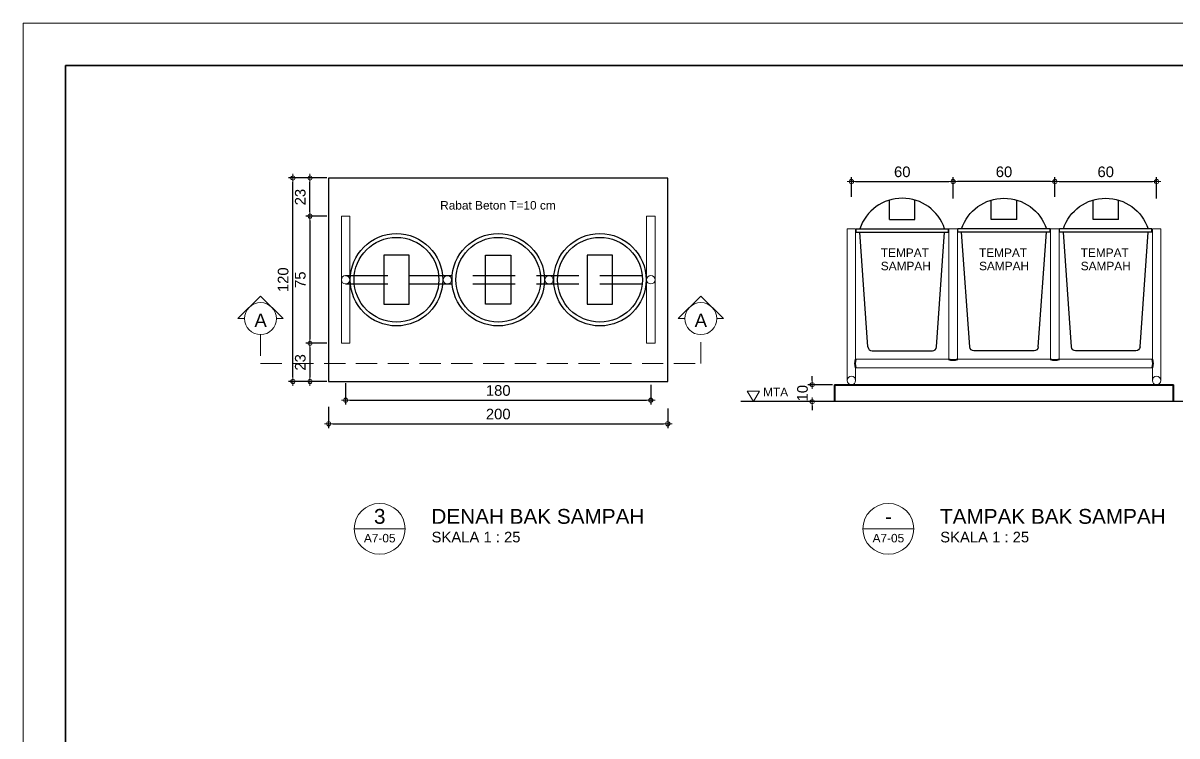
# Model space of a CAD drawing. Header units: millimetres. Extents: x -11 to 1625, y -267 to 180.
# Drawn here: x 827.21 to 854.43, y -63.82 to -47 of the extents above; entities that cross this region are included whole.
import ezdxf
from ezdxf.enums import TextEntityAlignment as Align

# ---------------------------------------------------------------- set-up
doc = ezdxf.new("R2010")
doc.units = ezdxf.units.MM
doc.linetypes.add('HIDDEN', pattern=[0.375, 0.25, -0.125])
for name, color, linetype, lineweight in [('fin', 1, 'Continuous', 9), ('GRS KOP', 1, 'Continuous', 35), ('kol', 1, 'Continuous', 40), ('kop', 7, 'Continuous', 20), ('not', 7, 'Continuous', 20), ('TEXT', 7, 'Continuous', 9), ('u', 6, 'Continuous', 20)]:
    doc.layers.add(name, color=color, linetype=linetype, lineweight=lineweight)
doc.layers.add('FRAME', color=3, linetype='Continuous')
doc.layers.add('HID', color=15, linetype='HIDDEN')
doc.styles.add('BARU', font='complex.shx')
doc.styles.add('S', font='SIMPLEX', dxfattribs={"width": 1.1})
doc.styles.get("Standard").update_dxf_attribs({"font": 'ARIALUNI.TTF'})
doc.dimstyles.new('SK-25', dxfattribs={"dimtxt": 0.25, "dimasz": 0.1, "dimexe": 0.1, "dimexo": 0, "dimgap": 0.1, "dimtad": 1, "dimdec": 0, "dimlfac": 25, "dimzin": 12, "dimdsep": 46, "dimtxsty": 'Standard', "dimblk": 'BULAT', "dimcen": 0.1, "dimclrd": 256, "dimadec": 0, "dimazin": 3, "dimtfac": 1, "dimtdec": 0, "dimtofl": 0, "dimtmove": 0, "dimatfit": 3, "dimldrblk": 'BULAT', "dimfxl": 0, "dimtolj": 1, "dimtzin": 0, "dimarcsym": 0})

# ---------------------------------------------------------------- blocks, each defined once
blk = doc.blocks.new('kop')
at = {"layer": 'GRS KOP'}
blk.add_lwpolyline([(1, 54), (83, 54), (83, 1), (1, 1)], close=True, dxfattribs=at)
at = {"layer": 'kop', "color": 7}
for p, q in [((84, 55), (0, 55)), ((0, 55), (0, 0))]:
    blk.add_line(p, q, dxfattribs=at)
at = {"layer": 'kop', "style": 'BARU', "flags": 4}
for p, height in [((73.8, 5.4), 0.35), ((80.303, 5.382), 0.25), ((73.8, 4.9), 0.35), ((80.303, 4.882), 0.25), ((73.8, 4.4), 0.35), ((80.303, 4.382), 0.25)]:
    blk.add_attdef('-', p, '', height=height, dxfattribs=at)
at = {"layer": 'kop', "flags": 4}
for tag, p in [('AR-00', (78.057, 2.648)), ('00', (81.238, 2.647))]:
    blk.add_attdef(tag, text='', height=0.35, dxfattribs=at).set_placement(p, align=Align.MIDDLE)
blk = doc.blocks.new('BULAT')
for p, q in [((-1, 0), (1, 0)), ((0, -1), (0, 1))]:
    blk.add_line(p, q)
blk.add_circle((0, 0), 0.5)
blk = doc.blocks.new('*D417')
at = {"layer": 'Defpoints', "color": 0, "ltscale": 0.5}
for p in [(834.423, -56.054), (842.423, -56.094), (842.423, -56.454)]:
    blk.add_point(p, dxfattribs=at)
at = {"layer": 'u', "color": 0, "lineweight": -2, "ltscale": 0.5}
for p, q in [((834.423, -56.054), (834.423, -56.554)), ((842.423, -56.094), (842.423, -56.554))]:
    blk.add_line(p, q, dxfattribs=at)
at = {"layer": 'u', "lineweight": -2, "ltscale": 0.5}
blk.add_line((834.523, -56.454), (842.323, -56.454), dxfattribs=at)
at = {"layer": 'u', "lineweight": -2, "ltscale": 0.5, "xscale": 0.1, "yscale": 0.1, "zscale": 0.1, "rotation": 180}
blk.add_blockref('BULAT', (834.423, -56.454), dxfattribs=at)
at = {"layer": 'u', "lineweight": -2, "ltscale": 0.5, "xscale": 0.1, "yscale": 0.1, "zscale": 0.1}
blk.add_blockref('BULAT', (842.423, -56.454), dxfattribs=at)
at = {"layer": 'u', "color": 0, "ltscale": 0.5, "insert": (838.423, -56.226), "char_height": 0.25, "attachment_point": 5}
blk.add_mtext('\\A1;200', dxfattribs=at)
blk = doc.blocks.new('*D418')
at = {"layer": 'Defpoints', "color": 0, "ltscale": 0.5}
for p in [(834.382, -51.555), (833.982, -54.555), (834.382, -54.555)]:
    blk.add_point(p, dxfattribs=at)
at = {"layer": 'u', "color": 0, "lineweight": -2, "ltscale": 0.5}
for p, q in [((834.382, -51.555), (833.882, -51.555)), ((834.382, -54.555), (833.882, -54.555))]:
    blk.add_line(p, q, dxfattribs=at)
at = {"layer": 'u', "lineweight": -2, "ltscale": 0.5}
blk.add_line((833.982, -51.655), (833.982, -54.455), dxfattribs=at)
at = {"layer": 'u', "lineweight": -2, "ltscale": 0.5, "xscale": 0.1, "yscale": 0.1, "zscale": 0.1}
for p, rotation in [((833.982, -51.555), 90), ((833.982, -54.555), 270)]:
    blk.add_blockref('BULAT', p, dxfattribs=dict(at, rotation=rotation))
at = {"layer": 'u', "color": 0, "ltscale": 0.5, "insert": (833.755, -53.055), "char_height": 0.25, "attachment_point": 5, "rotation": 90}
blk.add_mtext('\\A1;75', dxfattribs=at)
blk = doc.blocks.new('*D419')
at = {"layer": 'Defpoints', "color": 0, "ltscale": 0.5}
for p in [(833.578, -50.655), (833.938, -50.655), (833.978, -55.455)]:
    blk.add_point(p, dxfattribs=at)
at = {"layer": 'u', "color": 0, "lineweight": -2, "ltscale": 0.5}
for p, q in [((833.938, -50.655), (833.478, -50.655)), ((833.978, -55.455), (833.478, -55.455))]:
    blk.add_line(p, q, dxfattribs=at)
at = {"layer": 'u', "lineweight": -2, "ltscale": 0.5}
blk.add_line((833.578, -55.355), (833.578, -50.755), dxfattribs=at)
at = {"layer": 'u', "lineweight": -2, "ltscale": 0.5, "xscale": 0.1, "yscale": 0.1, "zscale": 0.1}
for p, rotation in [((833.578, -50.655), 90), ((833.578, -55.455), 270)]:
    blk.add_blockref('BULAT', p, dxfattribs=dict(at, rotation=rotation))
at = {"layer": 'u', "color": 0, "ltscale": 0.5, "insert": (833.35, -53.055), "char_height": 0.25, "attachment_point": 5, "rotation": 90}
blk.add_mtext('\\A1;120', dxfattribs=at)
blk = doc.blocks.new('*D420')
at = {"layer": 'Defpoints', "color": 0, "ltscale": 0.5}
for p in [(853.954, -50.739), (851.554, -51.099), (853.954, -51.139)]:
    blk.add_point(p, dxfattribs=at)
at = {"layer": 'u', "color": 0, "lineweight": -2, "ltscale": 0.5}
for p, q in [((851.554, -51.099), (851.554, -50.639)), ((853.954, -51.139), (853.954, -50.639))]:
    blk.add_line(p, q, dxfattribs=at)
at = {"layer": 'u', "lineweight": -2, "ltscale": 0.5}
blk.add_line((851.654, -50.739), (853.854, -50.739), dxfattribs=at)
at = {"layer": 'u', "lineweight": -2, "ltscale": 0.5, "xscale": 0.1, "yscale": 0.1, "zscale": 0.1, "rotation": 180}
blk.add_blockref('BULAT', (851.554, -50.739), dxfattribs=at)
at = {"layer": 'u', "lineweight": -2, "ltscale": 0.5, "xscale": 0.1, "yscale": 0.1, "zscale": 0.1}
blk.add_blockref('BULAT', (853.954, -50.739), dxfattribs=at)
at = {"layer": 'u', "color": 0, "ltscale": 0.5, "insert": (852.754, -50.511), "char_height": 0.25, "attachment_point": 5}
blk.add_mtext('\\A1;60', dxfattribs=at)
blk = doc.blocks.new('PEIL')
blk.add_lwpolyline([(-0.188, 0.325), (0.188, 0.325), (0, 0)], close=True)
at = {"style": 'S', "width": 1.1, "flags": 4}
blk.add_attdef('CAT', (0.265, 0.036), '', height=0.2, dxfattribs=at)
blk = doc.blocks.new('TONG')
at = {"layer": 'FRAME'}
for p, q in [((0.225, 0.055), (0.225, 0.1691)), ((0.375, 0.055), (0.375, 0.1691)), ((0.0275, 0), (0.5725, 0)), ((0.0275, -0.02), (0.0275, 0)), ((0.225, 0.055), (0.375, 0.055)), ((0.5725, -0.02), (0.5725, 0)), ((0.025, -0.0046), (0.0275, -0.0046)), ((0.025, -0.0146), (0.0275, -0.0146)), ((0.0275, -0.02), (0.5725, -0.02)), ((0.0977, -0.6976), (0.05, -0.02)), ((0.5023, -0.6976), (0.55, -0.02)), ((0.575, -0.0046), (0.5725, -0.0046)), ((0.575, -0.0146), (0.5725, -0.0146)), ((0.1225, -0.72), (0.4775, -0.72))]:
    blk.add_line(p, q, dxfattribs=at)
for centre, radius, start, end in [((0.3, -0.0836), 0.2636, 18.49223, 161.50777), ((0.1225, -0.695), 0.025, 185.91312, 270), ((0.4775, -0.695), 0.025, 270, 354.08688)]:
    blk.add_arc(centre, radius, start, end, dxfattribs=at)
blk = doc.blocks.new('F-TONG')
blk.add_line((1.5515, -0.1), (-1.5515, -0.1))
at = {"layer": 'fin'}
for p, q in [((-0.925, 0.92), (-0.875, 0.92)), ((-0.925, 0.025), (-0.925, 0.92)), ((-0.875, 0.92), (-0.875, 0.15)), ((-0.325, 0.15), (-0.325, 0.92)), ((-0.275, 0.92), (-0.325, 0.92)), ((-0.275, 0.92), (-0.275, 0.15)), ((0.275, 0.15), (0.275, 0.92)), ((0.325, 0.92), (0.275, 0.92)), ((0.325, 0.92), (0.325, 0.15)), ((0.925, 0.92), (0.875, 0.92)), ((0.875, 0.92), (0.875, 0.15)), ((0.925, 0.025), (0.925, 0.92)), ((-0.875, 0.15), (-0.325, 0.15)), ((-0.275, 0.15), (0.275, 0.15)), ((0.325, 0.15), (0.875, 0.15)), ((-0.875, 0.1), (0.875, 0.1)), ((-0.875, 0.1), (-0.875, 0.025)), ((0.875, 0.1), (0.875, 0.025))]:
    blk.add_line(p, q, dxfattribs=at)
for centre in [(-0.9, 0.025), (0.9, 0.025)]:
    blk.add_circle(centre, 0.025, dxfattribs=at)
at = {"layer": 'kol'}
for p, q in [((-1, 0), (-1, -0.1)), ((-1, 0), (1, 0)), ((1, -0.1), (1, 0))]:
    blk.add_line(p, q, dxfattribs=at)
for centre, radius, start, end in [((-0.8102, 0.125), 0.0695, 158.90962, 201.09038), ((-0.3, 0.2213), 0.0756, 250.68253, 289.31747), ((0.3, 0.2213), 0.0756, 250.68253, 289.31747), ((0.8102, 0.125), 0.0695, 338.90962, 21.09038)]:
    blk.add_arc(centre, radius, start, end, dxfattribs=at)
blk.add_blockref('TONG', (-0.9, 0.92))
at = {"xscale": -1}
for p in [(0.3, 0.92), (0.9, 0.92)]:
    blk.add_blockref('TONG', p, dxfattribs=at)
blk = doc.blocks.new('D-TONG')
blk.add_lwpolyline([(-1, 1.2), (-1, 0), (1, 0), (1, 1.2)], close=True)
at = {"layer": 'fin'}
for p, q in [((-0.875, 0.605), (-0.8725, 0.605)), ((-0.875, 0.595), (-0.8725, 0.595)), ((-0.3275, 0.605), (-0.3245, 0.605)), ((-0.3275, 0.595), (-0.3245, 0.595)), ((-0.2755, 0.605), (-0.2725, 0.605)), ((-0.2755, 0.595), (-0.2725, 0.595)), ((0.2725, 0.605), (0.2755, 0.605)), ((0.2725, 0.595), (0.2755, 0.595)), ((0.3245, 0.605), (0.3275, 0.605)), ((0.3245, 0.595), (0.3275, 0.595)), ((0.8725, 0.605), (0.875, 0.605)), ((0.8725, 0.595), (0.875, 0.595))]:
    blk.add_line(p, q, dxfattribs=at)
for points in [[(-0.925, 0.975), (-0.875, 0.975), (-0.875, 0.225), (-0.925, 0.225)], [(0.925, 0.975), (0.875, 0.975), (0.875, 0.225), (0.925, 0.225)]]:
    blk.add_lwpolyline(points, close=True, dxfattribs=at)
for centre in [(-0.9, 0.6), (-0.3, 0.6), (0.3, 0.6), (0.9, 0.6)]:
    blk.add_circle(centre, 0.025, dxfattribs=at)
at = {"layer": 'FRAME'}
for points in [[(-0.525, 0.7442), (-0.675, 0.7442), (-0.675, 0.4558), (-0.525, 0.4558)], [(-0.075, 0.7442), (0.075, 0.7442), (0.075, 0.4558), (-0.075, 0.4558)], [(0.675, 0.7442), (0.525, 0.7442), (0.525, 0.4558), (0.675, 0.4558)]]:
    blk.add_lwpolyline(points, close=True, dxfattribs=at)
for centre, radius in [((-0.6, 0.6), 0.2725), ((-0.6, 0.6), 0.25), ((0, 0.6), 0.2725), ((0, 0.6), 0.25), ((0.6, 0.6), 0.2725), ((0.6, 0.6), 0.25)]:
    blk.add_circle(centre, radius, dxfattribs=at)
at = {"layer": 'HID'}
for p, q in [((-0.9, 0.625), (0.9, 0.625)), ((-0.9, 0.575), (0.9, 0.575))]:
    blk.add_line(p, q, dxfattribs=at)
blk = doc.blocks.new('*D426')
at = {"layer": 'Defpoints', "color": 0, "ltscale": 0.5}
for p in [(834.823, -55.497), (842.023, -55.537), (842.023, -55.897)]:
    blk.add_point(p, dxfattribs=at)
at = {"layer": 'u', "color": 0, "lineweight": -2, "ltscale": 0.5}
for p, q in [((834.823, -55.497), (834.823, -55.997)), ((842.023, -55.537), (842.023, -55.997))]:
    blk.add_line(p, q, dxfattribs=at)
at = {"layer": 'u', "lineweight": -2, "ltscale": 0.5}
blk.add_line((834.923, -55.897), (841.923, -55.897), dxfattribs=at)
at = {"layer": 'u', "lineweight": -2, "ltscale": 0.5, "xscale": 0.1, "yscale": 0.1, "zscale": 0.1, "rotation": 180}
blk.add_blockref('BULAT', (834.823, -55.897), dxfattribs=at)
at = {"layer": 'u', "lineweight": -2, "ltscale": 0.5, "xscale": 0.1, "yscale": 0.1, "zscale": 0.1}
blk.add_blockref('BULAT', (842.023, -55.897), dxfattribs=at)
at = {"layer": 'u', "color": 0, "ltscale": 0.5, "insert": (838.423, -55.67), "char_height": 0.25, "attachment_point": 5}
blk.add_mtext('\\A1;180', dxfattribs=at)
blk = doc.blocks.new('*D427')
at = {"layer": 'Defpoints', "color": 0, "ltscale": 0.5}
for p in [(833.982, -50.655), (834.382, -50.655), (834.382, -51.555)]:
    blk.add_point(p, dxfattribs=at)
at = {"layer": 'u', "color": 0, "lineweight": -2, "ltscale": 0.5}
for p, q in [((834.382, -50.655), (833.882, -50.655)), ((834.382, -51.555), (833.882, -51.555))]:
    blk.add_line(p, q, dxfattribs=at)
at = {"layer": 'u', "lineweight": -2, "ltscale": 0.5}
blk.add_line((833.982, -51.455), (833.982, -50.755), dxfattribs=at)
at = {"layer": 'u', "lineweight": -2, "ltscale": 0.5, "xscale": 0.1, "yscale": 0.1, "zscale": 0.1}
for p, rotation in [((833.982, -50.655), 90), ((833.982, -51.555), 270)]:
    blk.add_blockref('BULAT', p, dxfattribs=dict(at, rotation=rotation))
at = {"layer": 'u', "color": 0, "ltscale": 0.5, "insert": (833.754, -51.105), "char_height": 0.25, "attachment_point": 5, "rotation": 90}
blk.add_mtext('\\A1;23', dxfattribs=at)
blk = doc.blocks.new('*D428')
at = {"layer": 'Defpoints', "color": 0, "ltscale": 0.5}
for p in [(834.382, -54.555), (833.982, -55.455), (834.382, -55.455)]:
    blk.add_point(p, dxfattribs=at)
at = {"layer": 'u', "color": 0, "lineweight": -2, "ltscale": 0.5}
for p, q in [((834.382, -54.555), (833.882, -54.555)), ((834.382, -55.455), (833.882, -55.455))]:
    blk.add_line(p, q, dxfattribs=at)
at = {"layer": 'u', "lineweight": -2, "ltscale": 0.5}
blk.add_line((833.982, -54.655), (833.982, -55.355), dxfattribs=at)
at = {"layer": 'u', "lineweight": -2, "ltscale": 0.5, "xscale": 0.1, "yscale": 0.1, "zscale": 0.1}
for p, rotation in [((833.982, -54.555), 90), ((833.982, -55.455), 270)]:
    blk.add_blockref('BULAT', p, dxfattribs=dict(at, rotation=rotation))
at = {"layer": 'u', "color": 0, "ltscale": 0.5, "insert": (833.754, -55.005), "char_height": 0.25, "attachment_point": 5, "rotation": 90}
blk.add_mtext('\\A1;23', dxfattribs=at)
blk = doc.blocks.new('*D429')
at = {"layer": 'Defpoints', "color": 0, "ltscale": 0.5}
for p in [(849.154, -50.739), (849.154, -51.139), (851.554, -51.099)]:
    blk.add_point(p, dxfattribs=at)
at = {"layer": 'u', "color": 0, "lineweight": -2, "ltscale": 0.5}
for p, q in [((849.154, -51.139), (849.154, -50.639)), ((851.554, -51.099), (851.554, -50.639))]:
    blk.add_line(p, q, dxfattribs=at)
at = {"layer": 'u', "lineweight": -2, "ltscale": 0.5}
blk.add_line((851.454, -50.739), (849.254, -50.739), dxfattribs=at)
at = {"layer": 'u', "lineweight": -2, "ltscale": 0.5, "xscale": 0.1, "yscale": 0.1, "zscale": 0.1, "rotation": 180}
blk.add_blockref('BULAT', (849.154, -50.739), dxfattribs=at)
at = {"layer": 'u', "lineweight": -2, "ltscale": 0.5, "xscale": 0.1, "yscale": 0.1, "zscale": 0.1}
blk.add_blockref('BULAT', (851.554, -50.739), dxfattribs=at)
at = {"layer": 'u', "color": 0, "ltscale": 0.5, "insert": (850.354, -50.511), "char_height": 0.25, "attachment_point": 5}
blk.add_mtext('\\A1;60', dxfattribs=at)
blk = doc.blocks.new('*D430')
at = {"layer": 'Defpoints', "color": 0, "ltscale": 0.5}
for p in [(849.154, -50.739), (846.754, -51.099), (849.154, -51.139)]:
    blk.add_point(p, dxfattribs=at)
at = {"layer": 'u', "color": 0, "lineweight": -2, "ltscale": 0.5}
for p, q in [((846.754, -51.099), (846.754, -50.639)), ((849.154, -51.139), (849.154, -50.639))]:
    blk.add_line(p, q, dxfattribs=at)
at = {"layer": 'u', "lineweight": -2, "ltscale": 0.5}
blk.add_line((846.854, -50.739), (849.054, -50.739), dxfattribs=at)
at = {"layer": 'u', "lineweight": -2, "ltscale": 0.5, "xscale": 0.1, "yscale": 0.1, "zscale": 0.1, "rotation": 180}
blk.add_blockref('BULAT', (846.754, -50.739), dxfattribs=at)
at = {"layer": 'u', "lineweight": -2, "ltscale": 0.5, "xscale": 0.1, "yscale": 0.1, "zscale": 0.1}
blk.add_blockref('BULAT', (849.154, -50.739), dxfattribs=at)
at = {"layer": 'u', "color": 0, "ltscale": 0.5, "insert": (847.954, -50.511), "char_height": 0.25, "attachment_point": 5}
blk.add_mtext('\\A1;60', dxfattribs=at)
blk = doc.blocks.new('*D431')
at = {"layer": 'Defpoints', "color": 0, "ltscale": 0.5}
for p in [(846.312, -55.532), (845.829, -55.932), (846.312, -55.932)]:
    blk.add_point(p, dxfattribs=at)
at = {"layer": 'u', "lineweight": -2, "ltscale": 0.5}
for p, q in [((845.829, -55.432), (845.829, -55.332)), ((845.829, -56.032), (845.829, -56.132))]:
    blk.add_line(p, q, dxfattribs=at)
at = {"layer": 'u', "color": 0, "lineweight": -2, "ltscale": 0.5}
for p, q in [((846.312, -55.532), (845.729, -55.532)), ((846.312, -55.932), (845.729, -55.932))]:
    blk.add_line(p, q, dxfattribs=at)
at = {"layer": 'u', "lineweight": -2, "ltscale": 0.5, "xscale": 0.1, "yscale": 0.1, "zscale": 0.1}
for p, rotation in [((845.829, -55.532), 270), ((845.829, -55.932), 90)]:
    blk.add_blockref('BULAT', p, dxfattribs=dict(at, rotation=rotation))
at = {"layer": 'u', "color": 0, "ltscale": 0.5, "insert": (845.601, -55.732), "char_height": 0.25, "attachment_point": 5, "rotation": 90}
blk.add_mtext('\\A1;10', dxfattribs=at)
blk = doc.blocks.new('Ndtpd')
blk.add_line((0.747, 0), (-0.747, 0))
blk.add_circle((0, 0), 0.747)
at = {"flags": 4}
for tag, height, p in [('NO', 0.5, (0, 0.148)), ('NOLBR', 0.3, (0, -0.398))]:
    blk.add_attdef(tag, text='', height=height, dxfattribs=at).set_placement(p, align=Align.CENTER)
for tag, p, height in [('NDTPD', (1.516, 0.148), 0.5), ('SKALA', (1.523, -0.398), 0.3)]:
    blk.add_attdef(tag, p, '', height=height, dxfattribs=at)

msp = doc.modelspace()

# ---------------------------------------------------------------- linework, layer by layer
at = {"layer": 'not', "linetype": 'HIDDEN', "ltscale": 2}
msp.add_lwpolyline([(832.8165902, -54.3512074), (832.8165902, -55.0300299), (843.2032627, -55.0300299), (843.2032627, -54.3512074)], dxfattribs=at)
at = {"layer": 'TEXT'}
for points in [[(832.439195, -53.9738124), (832.2828728, -53.9738125), (832.81659, -53.4400949), (833.3503076, -53.9738121), (833.1939854, -53.9738122)], [(843.5806579, -53.9738124), (843.7369801, -53.9738125), (843.2032629, -53.4400949), (842.6695453, -53.9738121), (842.8258675, -53.9738122)]]:
    msp.add_lwpolyline(points, dxfattribs=at)
for centre in [(832.8165902, -53.9738123), (843.2032627, -53.9738123)]:
    msp.add_circle(centre, 0.3773952, dxfattribs=at)

# ---------------------------------------------------------------- block references
at = {"xscale": 4, "yscale": 4, "zscale": 4}
for name, p in [('D-TONG', (838.4225465, -55.4552474)), ('F-TONG', (850.3538749, -55.5316954))]:
    msp.add_blockref(name, p, dxfattribs=at)
at = {"layer": 'kop'}
msp.add_blockref('kop', (827.2141618, -102), dxfattribs=at)
at = {"layer": 'not'}
ref = msp.add_blockref('PEIL', (844.4429176, -55.9316954), dxfattribs=dict(at, xscale=0.7698003589194742, yscale=0.7698003589194742, zscale=0.7698003589195008))
ref.add_attrib('CAT', 'MTA', (844.6717067, -55.8054614), dxfattribs={"layer": '0', "height": 0.2, "flags": 4})
ref = msp.add_blockref('Ndtpd', (835.6278684, -58.9323567), dxfattribs=dict(at, xscale=0.803212851405533, yscale=0.8032128514056467, zscale=0.8032128514056226))
ref.add_attrib('NO', '3', dxfattribs={"layer": '0', "height": 0.35, "flags": 4}).set_placement((835.6275412, -58.8138309), align=Align.CENTER)
ref.add_attrib('NDTPD', 'DENAH BAK SAMPAH', (836.8455531, -58.8138309), dxfattribs={"layer": '0', "height": 0.35, "flags": 4})
ref.add_attrib('NOLBR', 'A7-05', dxfattribs={"layer": '0', "height": 0.2, "flags": 4}).set_placement((835.6275412, -59.2523266), align=Align.CENTER)
ref.add_attrib('SKALA', 'SKALA 1 : 25', (836.8513531, -59.2523266), dxfattribs={"layer": '0', "height": 0.25, "flags": 4})
ref = msp.add_blockref('Ndtpd', (847.6267548, -58.9323567), dxfattribs=dict(at, xscale=0.803212851405533, yscale=0.8032128514056467, zscale=0.8032128514056226))
ref.add_attrib('NO', '-', dxfattribs={"layer": '0', "height": 0.35, "flags": 4}).set_placement((847.6264276, -58.8138309), align=Align.CENTER)
ref.add_attrib('NDTPD', 'TAMPAK BAK SAMPAH', (848.8444394, -58.8138309), dxfattribs={"layer": '0', "height": 0.35, "flags": 4})
ref.add_attrib('NOLBR', 'A7-05', dxfattribs={"layer": '0', "height": 0.2, "flags": 4}).set_placement((847.6264276, -59.2523266), align=Align.CENTER)
ref.add_attrib('SKALA', 'SKALA 1 : 25', (848.8502395, -59.2523266), dxfattribs={"layer": '0', "height": 0.25, "flags": 4})

# ---------------------------------------------------------------- texts
msp.add_text('Rabat Beton T=10 cm', height=0.2, dxfattribs=at).set_placement((838.4162436, -51.2959895), align=Align.MIDDLE)
for s, p in [('TEMPAT', (847.4483875, -52.518392)), ('TEMPAT', (849.7656329, -52.518392)), ('TEMPAT', (852.1643899, -52.518392)), ('SAMPAH', (847.4483875, -52.8310624)), ('SAMPAH', (849.7656329, -52.8310624)), ('SAMPAH', (852.1643899, -52.8310624))]:
    msp.add_text(s, height=0.2, dxfattribs=at).set_placement(p)
at = {"layer": 'TEXT', "char_height": 0.312}
for insert, attachment_point in [((832.672078, -53.8571343), 1), ((843.3477749, -53.8571343), 3)]:
    msp.add_mtext_dynamic_manual_height_columns('A', width=0.630134515, gutter_width=2, heights=[0], dxfattribs=dict(at, insert=insert, attachment_point=attachment_point))

# ---------------------------------------------------------------- dimensions: what is measured, and where the dimension line sits
at = {"layer": 'u', "ltscale": 0.5}
for base, p1, p2, picture, middle in [((849.1538749, -50.7386472), (846.7538749, -51.0986472), (849.1538749, -51.1386472), '*D430', (847.9538749, -50.5109187)), ((853.9538749, -50.7386472), (851.5538749, -51.0986472), (853.9538749, -51.1386472), '*D420', (852.7538749, -50.5109187)), ((842.0225465, -55.8973554), (834.8225465, -55.4973554), (842.0225465, -55.5373554), '*D426', (838.4225465, -55.6696269)), ((842.4225465, -56.4540643), (834.4225465, -56.0540643), (842.4225465, -56.0940643), '*D417', (838.4225465, -56.2263358))]:
    dim = msp.add_linear_dim(base=base, p1=p1, p2=p2, dimstyle='SK-25', dxfattribs=at)
    dim.commit()
    dim.dimension.update_dxf_attribs({"geometry": picture, "text_midpoint": middle})
for base, p1, p2, angle, picture, middle in [((849.1538749, -50.7386472), (851.5538749, -51.0986472), (849.1538749, -51.1386472), 180, '*D429', (850.3538749, -50.5109187)), ((833.5781131, -50.6552474), (833.9781131, -55.4552474), (833.9381131, -50.6552474), 90, '*D419', (833.3503846, -53.0552474)), ((833.9820425912, -50.6552474385), (834.3820425912, -51.5552474385), (834.3820425912, -50.6552474385), 90, '*D427', (833.7543140782, -51.1052474385)), ((833.9820426, -54.5552474), (834.3820426, -51.5552474), (834.3820426, -54.5552474), 270, '*D418', (833.7549109, -53.0552474)), ((833.9820425912, -55.4552474385), (834.3820425912, -54.5552474385), (834.3820425912, -55.4552474385), 270, '*D428', (833.7543140782, -55.0052474385))]:
    dim = msp.add_linear_dim(base=base, p1=p1, p2=p2, angle=angle, dimstyle='SK-25', dxfattribs=at)
    dim.commit()
    dim.dimension.update_dxf_attribs({"geometry": picture, "text_midpoint": middle})
dim = msp.add_linear_dim(base=(845.8291158, -55.9316954), p1=(846.3118901, -55.5316954), p2=(846.3118901, -55.9316954), angle=90, dimstyle='SK-25', dxfattribs=at)
dim.commit()
dim.dimension.update_dxf_attribs({"geometry": '*D431', "text_midpoint": (845.8291158, -55.7316954), "dimtype": 160})

doc.saveas('drawing.dxf')
